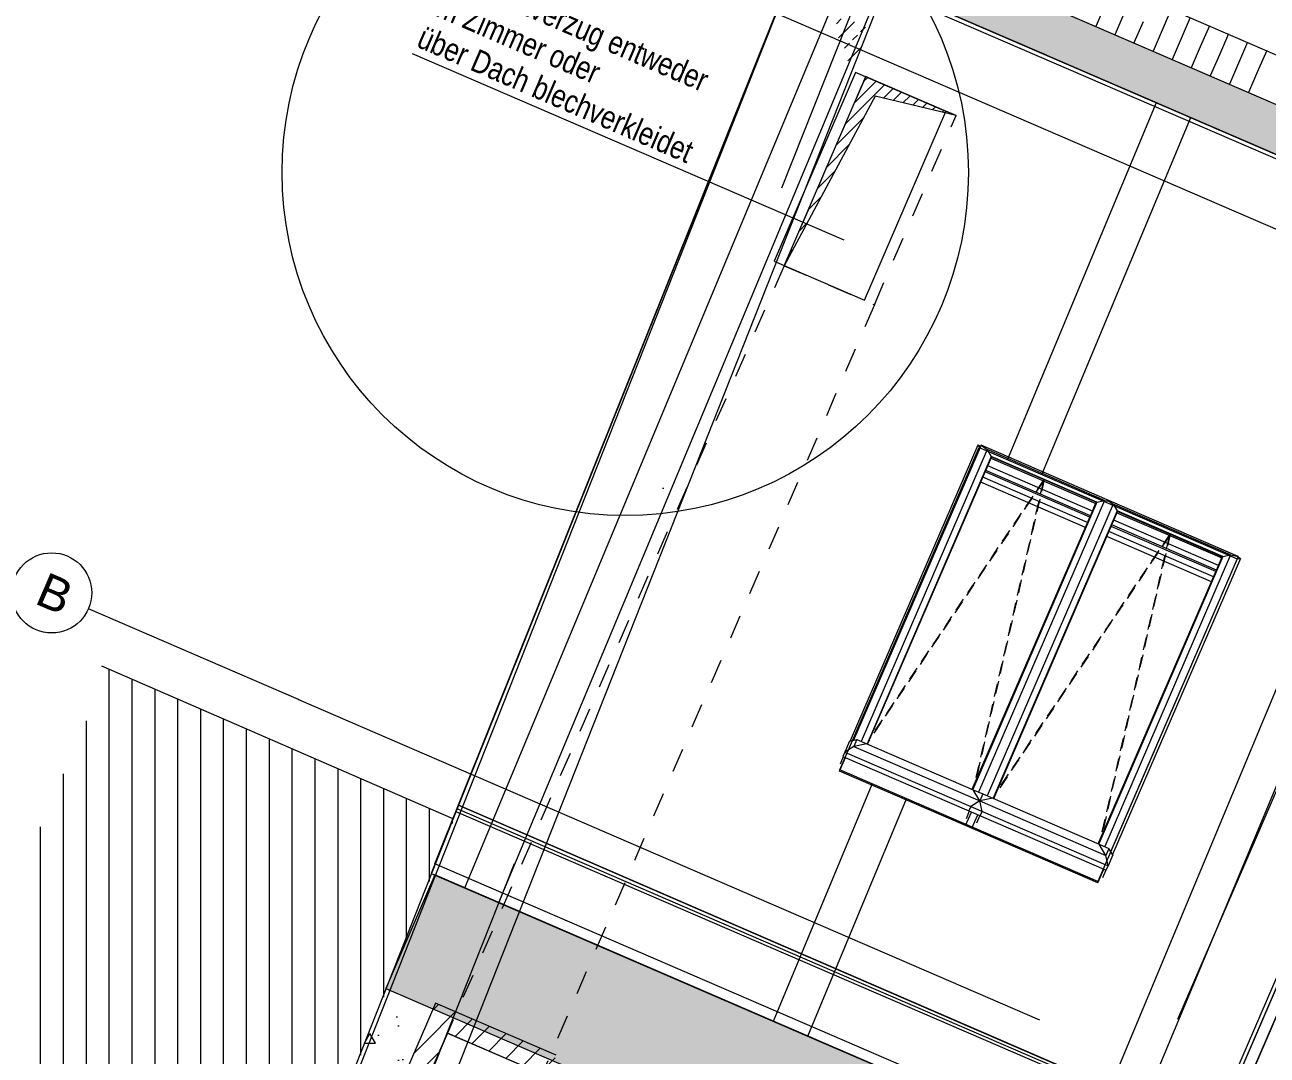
# Model space of a CAD drawing. Header units: millimetres. Extents: x 12535370 to 12566104, y 356204400 to 356234587.
# Drawn here: x 12541231 to 12546661, y 356223107 to 356227609 of the extents above; entities that cross this region are included whole.
import ezdxf
from ezdxf.enums import TextEntityAlignment as Align

# ---------------------------------------------------------------- set-up
doc = ezdxf.new("R2010")
doc.units = ezdxf.units.MM
doc.header["$MEASUREMENT"] = 0
for name, pattern in [('Dashed', [211.666667, 105.833333, -105.833333]), ('Dashed Long', [529.166651, 317.499995, -211.666656]), ('Dot & Dashed', [6702.78, 3527.78, -1763.89, 0, -1411.11])]:
    doc.linetypes.add(name, pattern=pattern)
for name, color, linetype in [('New_015 Innenwände', 7, 'Continuous'), ('New_035 Decken', 7, 'Continuous'), ('New_045 Dachkonstruktionen', 7, 'Continuous'), ('New_255 Plangrafiken', 7, 'Continuous'), ('New_290 Raster _ Achsen', 7, 'Continuous'), ('New_GRUNDSTÜCKSGRENZE', 7, 'Continuous')]:
    doc.layers.add(name, color=color, linetype=linetype)
for name, color, linetype, lineweight in [('New_015 Innenwände_Pen_No__1', 7, 'Continuous', 13), ('New_035 Decken_Pen_No__1', 7, 'Continuous', 13), ('New_045 Dachkonstruktionen_Pen_No__1', 7, 'Continuous', 13), ('New_160 Beschriftungen Ausführung_Pen_No__1', 7, 'Continuous', 13), ('New_255 Plangrafiken_Pen_No__1', 7, 'Continuous', 13), ('New_255 Plangrafiken_Pen_No__21', 1, 'Continuous', 13), ('New_255 Plangrafiken_Pen_No__39', 8, 'Continuous', 13), ('New_290 Raster _ Achsen_Pen_No__1', 7, 'Continuous', 13), ('New_290 Raster _ Achsen_Pen_No__108', 7, 'Continuous', 13), ('New_Baulinie_Pen_No__21', 1, 'Continuous', 13), ('New_GRUNDSTÜCKSGRENZE_Pen_No__1', 7, 'Continuous', 13), ('New_HKLS1_Pen_No__1', 7, 'Continuous', 13), ('New_HKLS1_Pen_No__21', 1, 'Continuous', 13), ('New_HKLS1_Pen_No__39', 8, 'Continuous', 13), ('New_HKLS1_Pen_No__83', 30, 'Continuous', 13)]:
    doc.layers.add(name, color=color, linetype=linetype, lineweight=lineweight)
doc.layers.add('New_255 Plangrafiken_Pen_No__38', color=253, linetype='Continuous', lineweight=13, true_color=0xa2a2a2)
doc.styles.add('GENERATED_STYLE_1', font='arial.ttf')
doc.styles.add('GENERATED_STYLE_2', font='arial.ttf', dxfattribs={"width": 0.8})
doc.linetypes.add('Blase', pattern='A,0,[1,DD - Rennweg 15_1030 Wien_AusfÃ¼rung-2026-06-121.Shx,S=15.817082,R=0,X=-0.000255191,Y=0.048578],-1983.5,0', length=1983.5)
doc.dimstyles.new('GENERATED_STYLE__1', dxfattribs={"dimtxt": 125, "dimasz": 47.5, "dimexe": 0.18, "dimexo": 2, "dimgap": 0, "dimtad": 1, "dimlfac": 0.001, "dimzin": 0, "dimdsep": 46, "dimtxsty": 'GENERATED_STYLE_1', "dimblk": 'ARROWHEAD_2', "dimblk1": 'ARROWHEAD_2', "dimblk2": 'ARROWHEAD_2', "dimcen": 0.09, "dimclrd": 7, "dimclre": 7, "dimclrt": 7, "dimadec": 0, "dimazin": 0, "dimtfac": 1, "dimtdec": 4, "dimtmove": 0, "dimatfit": 3, "dimfxl": 1, "dimtolj": 1, "dimtzin": 0, "dimarcsym": 0})
pattern_1 = [(45, (12240439.16, 356160438.356), (-53.033009, 53.033009), [])]

# ---------------------------------------------------------------- blocks, each defined once
blk = doc.blocks.new('Slab_1', base_point=(12543125.7, 356224199.6))
at = {"layer": 'New_035 Decken_Pen_No__1', "color": 7, "linetype": 'Continuous', "lineweight": 13, "flags": 128}
blk.add_lwpolyline([(12543125.7, 356224199.6), (12540594.4, 356217796.1), (12557109.9, 356210638.6), (12555849.5, 356218685.3), (12550386.1, 356221050.3), (12550289.5, 356221565.4), (12549847.3, 356224376.9), (12547550.8, 356225368.9), (12546427.5, 356222768.6)], close=True, dxfattribs=at)
blk = doc.blocks.new('Wall_1', base_point=(12539105, 356213987.7))
at = {"layer": 'New_015 Innenwände', "linetype": 'Continuous', "lineweight": 0, "true_color": 0x000000}
h = blk.add_hatch(dxfattribs=at)
h.set_pattern_fill('BETON_BEWEHRT_SN46', color=18, style=0, pattern_type=2)
h.set_pattern_definition([(45, (12240439.16, 356160438.36), (-70.710678, 70.710678), [30, -20]), (45, (12240403.8, 356160473.71), (-70.710678, 70.710678), [100, 0])])
h.paths.add_polyline_path([(12544919.7, 356227594.8), (12544736, 356227674.2), (12544846.1, 356227408.8)])
at = {"layer": 'New_015 Innenwände_Pen_No__1', "color": 7, "linetype": 'Continuous', "lineweight": 13, "flags": 128}
for points in [[(12544625.9, 356227939.6), (12539105, 356213987.7)], [(12539477, 356213840.5), (12544997.9, 356227792.4)]]:
    blk.add_lwpolyline(points, dxfattribs=at)
blk = doc.blocks.new('*X10', base_point=(12240439.2, 356160438.4))
at = {"layer": 'New_255 Plangrafiken_Pen_No__39', "color": 8, "linetype": 'Continuous', "lineweight": 13}
for p, q in [((12545951.4, 356227693.8), (12545911.7, 356227602)), ((12545951.4, 356227693.8), (12545911.7, 356227602)), ((12546034.8, 356227657.8), (12545995.2, 356227566)), ((12546034.8, 356227657.8), (12545995.2, 356227566)), ((12546241.4, 356227677.5), (12546201.8, 356227585.7)), ((12546241.4, 356227677.5), (12546201.8, 356227585.7)), ((12546118.3, 356227621.7), (12546078.6, 356227529.9)), ((12546118.3, 356227621.7), (12546078.6, 356227529.9)), ((12546324.9, 356227641.4), (12546285.2, 356227549.6)), ((12546324.9, 356227641.4), (12546285.2, 356227549.6)), ((12546408.4, 356227605.3), (12546368.7, 356227513.5)), ((12546408.4, 356227605.3), (12546368.7, 356227513.5)), ((12546201.8, 356227585.7), (12546162.1, 356227493.9)), ((12546201.8, 356227585.7), (12546162.1, 356227493.9)), ((12546285.2, 356227549.6), (12546245.6, 356227457.8)), ((12546285.2, 356227549.6), (12546245.6, 356227457.8)), ((12546491.8, 356227569.3), (12546452.2, 356227477.5)), ((12546491.8, 356227569.3), (12546452.2, 356227477.5)), ((12546368.7, 356227513.5), (12546329, 356227421.7)), ((12546368.7, 356227513.5), (12546329, 356227421.7)), ((12546575.3, 356227533.2), (12546535.6, 356227441.4)), ((12546575.3, 356227533.2), (12546535.6, 356227441.4)), ((12546658.8, 356227497.2), (12546619.1, 356227405.4)), ((12546658.8, 356227497.2), (12546619.1, 356227405.4)), ((12546452.2, 356227477.5), (12546412.5, 356227385.7)), ((12546452.2, 356227477.5), (12546412.5, 356227385.7)), ((12546535.6, 356227441.4), (12546496, 356227349.6)), ((12546535.6, 356227441.4), (12546496, 356227349.6)), ((12546619.1, 356227405.4), (12546579.4, 356227313.6)), ((12546619.1, 356227405.4), (12546579.4, 356227313.6))]:
    blk.add_line(p, q, dxfattribs=at)
blk = doc.blocks.new('Fill_2', base_point=(12240439.2, 356160438.4))
at = {"layer": 'New_255 Plangrafiken_Pen_No__39', "color": 8, "linetype": 'Continuous', "lineweight": 13, "flags": 128}
blk.add_lwpolyline([(12554964.2, 356223691.5), (12544705.2, 356228123.2), (12544784.6, 356228306.8), (12555043.5, 356223875.1)], close=True, dxfattribs=at)
at = {"layer": 'New_255 Plangrafiken_Pen_No__39', "color": 8, "linetype": 'Continuous', "lineweight": 13}
blk.add_blockref('*X10', (12240439.2, 356160438.4), dxfattribs=at)
blk = doc.blocks.new('*X16', base_point=(12240439.2, 356160438.4))
at = {"layer": 'New_255 Plangrafiken_Pen_No__39', "color": 8, "linetype": 'Continuous', "lineweight": 13}
for p, q in [((12541598.2, 356224793.2), (12541598.2, 356224683.6)), ((12541598.2, 356224793.2), (12541598.2, 356224683.6)), ((12541698.2, 356224749.8), (12541698.2, 356224683.6)), ((12541698.2, 356224749.8), (12541698.2, 356224683.6)), ((12541598.2, 356224683.6), (12541598.2, 356224433.6)), ((12541598.2, 356224683.6), (12541598.2, 356224433.6)), ((12541698.2, 356224683.6), (12541698.2, 356224433.6)), ((12541698.2, 356224683.6), (12541698.2, 356224433.6)), ((12541798.2, 356224706.4), (12541798.2, 356224683.6)), ((12541798.2, 356224706.4), (12541798.2, 356224683.6)), ((12541798.2, 356224683.6), (12541798.2, 356224433.6)), ((12541798.2, 356224683.6), (12541798.2, 356224433.6)), ((12541898.2, 356224662.9), (12541898.2, 356224433.6)), ((12541898.2, 356224662.9), (12541898.2, 356224433.6)), ((12541998.2, 356224619.5), (12541998.2, 356224433.6)), ((12541998.2, 356224619.5), (12541998.2, 356224433.6)), ((12541498.2, 356224567.5), (12541498.2, 356224433.6)), ((12541498.2, 356224567.5), (12541498.2, 356224433.6)), ((12542098.2, 356224576.1), (12542098.2, 356224433.6)), ((12542098.2, 356224576.1), (12542098.2, 356224433.6)), ((12542198.2, 356224532.7), (12542198.2, 356224433.6)), ((12542198.2, 356224532.7), (12542198.2, 356224433.6)), ((12542298.2, 356224489.3), (12542298.2, 356224433.6)), ((12542298.2, 356224489.3), (12542298.2, 356224433.6)), ((12542398.2, 356224445.8), (12542398.2, 356224433.6)), ((12542398.2, 356224445.8), (12542398.2, 356224433.6)), ((12541498.2, 356224433.6), (12541498.2, 356224183.6)), ((12541498.2, 356224433.6), (12541498.2, 356224183.6)), ((12541598.2, 356224433.6), (12541598.2, 356224183.6)), ((12541598.2, 356224433.6), (12541598.2, 356224183.6)), ((12541698.2, 356224433.6), (12541698.2, 356224183.6)), ((12541698.2, 356224433.6), (12541698.2, 356224183.6)), ((12541798.2, 356224433.6), (12541798.2, 356224183.6)), ((12541798.2, 356224433.6), (12541798.2, 356224183.6)), ((12541898.2, 356224433.6), (12541898.2, 356224183.6)), ((12541898.2, 356224433.6), (12541898.2, 356224183.6)), ((12541998.2, 356224433.6), (12541998.2, 356224183.6)), ((12541998.2, 356224433.6), (12541998.2, 356224183.6)), ((12542098.2, 356224433.6), (12542098.2, 356224183.6)), ((12542098.2, 356224433.6), (12542098.2, 356224183.6)), ((12542198.2, 356224433.6), (12542198.2, 356224183.6)), ((12542198.2, 356224433.6), (12542198.2, 356224183.6)), ((12542298.2, 356224433.6), (12542298.2, 356224183.6)), ((12542298.2, 356224433.6), (12542298.2, 356224183.6)), ((12542398.2, 356224433.6), (12542398.2, 356224183.6)), ((12542398.2, 356224433.6), (12542398.2, 356224183.6)), ((12542498.2, 356224402.4), (12542498.2, 356224183.6)), ((12542498.2, 356224402.4), (12542498.2, 356224183.6)), ((12541398.2, 356224336), (12541398.2, 356224183.6)), ((12541398.2, 356224336), (12541398.2, 356224183.6)), ((12542598.2, 356224359), (12542598.2, 356224183.6)), ((12542598.2, 356224359), (12542598.2, 356224183.6)), ((12542698.2, 356224315.6), (12542698.2, 356224183.6)), ((12542698.2, 356224315.6), (12542698.2, 356224183.6)), ((12542798.2, 356224272.2), (12542798.2, 356224183.6)), ((12542798.2, 356224272.2), (12542798.2, 356224183.6)), ((12542898.2, 356224228.7), (12542898.2, 356224183.6)), ((12542898.2, 356224228.7), (12542898.2, 356224183.6)), ((12541398.2, 356224183.6), (12541398.2, 356223933.6)), ((12541398.2, 356224183.6), (12541398.2, 356223933.6)), ((12541498.2, 356224183.6), (12541498.2, 356223933.6)), ((12541498.2, 356224183.6), (12541498.2, 356223933.6)), ((12541598.2, 356224183.6), (12541598.2, 356223933.6)), ((12541598.2, 356224183.6), (12541598.2, 356223933.6)), ((12541698.2, 356224183.6), (12541698.2, 356223933.6)), ((12541698.2, 356224183.6), (12541698.2, 356223933.6)), ((12541798.2, 356224183.6), (12541798.2, 356223933.6)), ((12541798.2, 356224183.6), (12541798.2, 356223933.6)), ((12541898.2, 356224183.6), (12541898.2, 356223933.6)), ((12541898.2, 356224183.6), (12541898.2, 356223933.6)), ((12541998.2, 356224183.6), (12541998.2, 356223933.6)), ((12541998.2, 356224183.6), (12541998.2, 356223933.6)), ((12542098.2, 356224183.6), (12542098.2, 356223933.6)), ((12542098.2, 356224183.6), (12542098.2, 356223933.6)), ((12542198.2, 356224183.6), (12542198.2, 356223933.6)), ((12542198.2, 356224183.6), (12542198.2, 356223933.6)), ((12542298.2, 356224183.6), (12542298.2, 356223933.6)), ((12542298.2, 356224183.6), (12542298.2, 356223933.6)), ((12542398.2, 356224183.6), (12542398.2, 356223933.6)), ((12542398.2, 356224183.6), (12542398.2, 356223933.6)), ((12542498.2, 356224183.6), (12542498.2, 356223933.6)), ((12542498.2, 356224183.6), (12542498.2, 356223933.6)), ((12542598.2, 356224183.6), (12542598.2, 356223933.6)), ((12542598.2, 356224183.6), (12542598.2, 356223933.6)), ((12542698.2, 356224183.6), (12542698.2, 356223933.6)), ((12542698.2, 356224183.6), (12542698.2, 356223933.6)), ((12542798.2, 356224183.6), (12542798.2, 356223933.6)), ((12542798.2, 356224183.6), (12542798.2, 356223933.6)), ((12542898.2, 356224183.6), (12542898.2, 356223933.6)), ((12542898.2, 356224183.6), (12542898.2, 356223933.6)), ((12542998.2, 356224185.3), (12542998.2, 356224183.6)), ((12542998.2, 356224185.3), (12542998.2, 356224183.6)), ((12542998.2, 356224183.6), (12542998.2, 356223933.6)), ((12542998.2, 356224183.6), (12542998.2, 356223933.6)), ((12543098.2, 356224141.9), (12543098.2, 356224119.2)), ((12543098.2, 356224141.9), (12543098.2, 356224119.2)), ((12541298.2, 356224104.5), (12541298.2, 356223933.6)), ((12541298.2, 356224104.5), (12541298.2, 356223933.6)), ((12541298.2, 356223933.6), (12541298.2, 356223683.6)), ((12541298.2, 356223933.6), (12541298.2, 356223683.6)), ((12541398.2, 356223933.6), (12541398.2, 356223683.6)), ((12541398.2, 356223933.6), (12541398.2, 356223683.6)), ((12541498.2, 356223933.6), (12541498.2, 356223683.6)), ((12541498.2, 356223933.6), (12541498.2, 356223683.6)), ((12541598.2, 356223933.6), (12541598.2, 356223683.6)), ((12541598.2, 356223933.6), (12541598.2, 356223683.6)), ((12541698.2, 356223933.6), (12541698.2, 356223683.6)), ((12541698.2, 356223933.6), (12541698.2, 356223683.6)), ((12541798.2, 356223933.6), (12541798.2, 356223683.6)), ((12541798.2, 356223933.6), (12541798.2, 356223683.6)), ((12541898.2, 356223933.6), (12541898.2, 356223683.6)), ((12541898.2, 356223933.6), (12541898.2, 356223683.6)), ((12541998.2, 356223933.6), (12541998.2, 356223683.6)), ((12541998.2, 356223933.6), (12541998.2, 356223683.6)), ((12542098.2, 356223933.6), (12542098.2, 356223683.6)), ((12542098.2, 356223933.6), (12542098.2, 356223683.6)), ((12542198.2, 356223933.6), (12542198.2, 356223683.6)), ((12542198.2, 356223933.6), (12542198.2, 356223683.6)), ((12542298.2, 356223933.6), (12542298.2, 356223683.6)), ((12542298.2, 356223933.6), (12542298.2, 356223683.6)), ((12542398.2, 356223933.6), (12542398.2, 356223683.6)), ((12542398.2, 356223933.6), (12542398.2, 356223683.6)), ((12542498.2, 356223933.6), (12542498.2, 356223683.6)), ((12542498.2, 356223933.6), (12542498.2, 356223683.6)), ((12542598.2, 356223933.6), (12542598.2, 356223683.6)), ((12542598.2, 356223933.6), (12542598.2, 356223683.6)), ((12542698.2, 356223933.6), (12542698.2, 356223683.6)), ((12542698.2, 356223933.6), (12542698.2, 356223683.6)), ((12542798.2, 356223933.6), (12542798.2, 356223683.6)), ((12542798.2, 356223933.6), (12542798.2, 356223683.6)), ((12542898.2, 356223933.6), (12542898.2, 356223683.6)), ((12542898.2, 356223933.6), (12542898.2, 356223683.6)), ((12542998.2, 356223933.6), (12542998.2, 356223866.2)), ((12542998.2, 356223933.6), (12542998.2, 356223866.2)), ((12541298.2, 356223683.6), (12541298.2, 356223433.6)), ((12541298.2, 356223683.6), (12541298.2, 356223433.6)), ((12541398.2, 356223683.6), (12541398.2, 356223433.6)), ((12541398.2, 356223683.6), (12541398.2, 356223433.6)), ((12541498.2, 356223683.6), (12541498.2, 356223433.6)), ((12541498.2, 356223683.6), (12541498.2, 356223433.6)), ((12541598.2, 356223683.6), (12541598.2, 356223433.6)), ((12541598.2, 356223683.6), (12541598.2, 356223433.6)), ((12541698.2, 356223683.6), (12541698.2, 356223433.6)), ((12541698.2, 356223683.6), (12541698.2, 356223433.6)), ((12541798.2, 356223683.6), (12541798.2, 356223433.6)), ((12541798.2, 356223683.6), (12541798.2, 356223433.6)), ((12541898.2, 356223683.6), (12541898.2, 356223433.6)), ((12541898.2, 356223683.6), (12541898.2, 356223433.6)), ((12541998.2, 356223683.6), (12541998.2, 356223433.6)), ((12541998.2, 356223683.6), (12541998.2, 356223433.6)), ((12542098.2, 356223683.6), (12542098.2, 356223433.6)), ((12542098.2, 356223683.6), (12542098.2, 356223433.6)), ((12542198.2, 356223683.6), (12542198.2, 356223433.6)), ((12542198.2, 356223683.6), (12542198.2, 356223433.6)), ((12542298.2, 356223683.6), (12542298.2, 356223433.6)), ((12542298.2, 356223683.6), (12542298.2, 356223433.6)), ((12542398.2, 356223683.6), (12542398.2, 356223433.6)), ((12542398.2, 356223683.6), (12542398.2, 356223433.6)), ((12542498.2, 356223683.6), (12542498.2, 356223433.6)), ((12542498.2, 356223683.6), (12542498.2, 356223433.6)), ((12542598.2, 356223683.6), (12542598.2, 356223433.6)), ((12542598.2, 356223683.6), (12542598.2, 356223433.6)), ((12542698.2, 356223683.6), (12542698.2, 356223433.6)), ((12542698.2, 356223683.6), (12542698.2, 356223433.6)), ((12542798.2, 356223683.6), (12542798.2, 356223433.6)), ((12542798.2, 356223683.6), (12542798.2, 356223433.6)), ((12542898.2, 356223683.6), (12542898.2, 356223613.1)), ((12542898.2, 356223683.6), (12542898.2, 356223613.1)), ((12541298.2, 356223433.6), (12541298.2, 356223183.6)), ((12541298.2, 356223433.6), (12541298.2, 356223183.6)), ((12541398.2, 356223433.6), (12541398.2, 356223183.6)), ((12541398.2, 356223433.6), (12541398.2, 356223183.6)), ((12541498.2, 356223433.6), (12541498.2, 356223183.6)), ((12541498.2, 356223433.6), (12541498.2, 356223183.6)), ((12541598.2, 356223433.6), (12541598.2, 356223183.6)), ((12541598.2, 356223433.6), (12541598.2, 356223183.6)), ((12541698.2, 356223433.6), (12541698.2, 356223183.6)), ((12541698.2, 356223433.6), (12541698.2, 356223183.6)), ((12541798.2, 356223433.6), (12541798.2, 356223183.6)), ((12541798.2, 356223433.6), (12541798.2, 356223183.6)), ((12541898.2, 356223433.6), (12541898.2, 356223183.6)), ((12541898.2, 356223433.6), (12541898.2, 356223183.6)), ((12541998.2, 356223433.6), (12541998.2, 356223183.6)), ((12541998.2, 356223433.6), (12541998.2, 356223183.6)), ((12542098.2, 356223433.6), (12542098.2, 356223183.6)), ((12542098.2, 356223433.6), (12542098.2, 356223183.6)), ((12542198.2, 356223433.6), (12542198.2, 356223183.6)), ((12542198.2, 356223433.6), (12542198.2, 356223183.6)), ((12542298.2, 356223433.6), (12542298.2, 356223183.6)), ((12542298.2, 356223433.6), (12542298.2, 356223183.6)), ((12542398.2, 356223433.6), (12542398.2, 356223183.6)), ((12542398.2, 356223433.6), (12542398.2, 356223183.6)), ((12542498.2, 356223433.6), (12542498.2, 356223183.6)), ((12542498.2, 356223433.6), (12542498.2, 356223183.6)), ((12542598.2, 356223433.6), (12542598.2, 356223183.6)), ((12542598.2, 356223433.6), (12542598.2, 356223183.6)), ((12542698.2, 356223433.6), (12542698.2, 356223183.6)), ((12542698.2, 356223433.6), (12542698.2, 356223183.6)), ((12542798.2, 356223433.6), (12542798.2, 356223360.1)), ((12542798.2, 356223433.6), (12542798.2, 356223360.1)), ((12541298.2, 356223183.6), (12541298.2, 356222933.6)), ((12541298.2, 356223183.6), (12541298.2, 356222933.6)), ((12541398.2, 356223183.6), (12541398.2, 356222933.6)), ((12541398.2, 356223183.6), (12541398.2, 356222933.6)), ((12541498.2, 356223183.6), (12541498.2, 356222933.6)), ((12541498.2, 356223183.6), (12541498.2, 356222933.6)), ((12541598.2, 356223183.6), (12541598.2, 356222933.6)), ((12541598.2, 356223183.6), (12541598.2, 356222933.6)), ((12541698.2, 356223183.6), (12541698.2, 356222933.6)), ((12541698.2, 356223183.6), (12541698.2, 356222933.6)), ((12541798.2, 356223183.6), (12541798.2, 356222933.6)), ((12541798.2, 356223183.6), (12541798.2, 356222933.6)), ((12541898.2, 356223183.6), (12541898.2, 356222933.6)), ((12541898.2, 356223183.6), (12541898.2, 356222933.6)), ((12541998.2, 356223183.6), (12541998.2, 356222933.6)), ((12541998.2, 356223183.6), (12541998.2, 356222933.6)), ((12542098.2, 356223183.6), (12542098.2, 356222933.6)), ((12542098.2, 356223183.6), (12542098.2, 356222933.6)), ((12542198.2, 356223183.6), (12542198.2, 356222933.6)), ((12542198.2, 356223183.6), (12542198.2, 356222933.6)), ((12542298.2, 356223183.6), (12542298.2, 356222933.6)), ((12542298.2, 356223183.6), (12542298.2, 356222933.6)), ((12542398.2, 356223183.6), (12542398.2, 356222933.6)), ((12542398.2, 356223183.6), (12542398.2, 356222933.6)), ((12542498.2, 356223183.6), (12542498.2, 356222933.6)), ((12542498.2, 356223183.6), (12542498.2, 356222933.6)), ((12542598.2, 356223183.6), (12542598.2, 356222933.6)), ((12542598.2, 356223183.6), (12542598.2, 356222933.6)), ((12542698.2, 356223183.6), (12542698.2, 356223107)), ((12542698.2, 356223183.6), (12542698.2, 356223107))]:
    blk.add_line(p, q, dxfattribs=at)
blk = doc.blocks.new('Fill_5', base_point=(12240439.2, 356160438.4))
at = {"layer": 'New_255 Plangrafiken_Pen_No__39', "color": 8, "linetype": 'Continuous', "lineweight": 13}
blk.add_blockref('*X16', (12240439.2, 356160438.4), dxfattribs=at)
blk = doc.blocks.new('Wall_15', base_point=(12543513.5, 356223015.1))
at = {"layer": 'New_015 Innenwände', "linetype": 'Continuous', "lineweight": 0, "true_color": 0x000000}
h = blk.add_hatch(dxfattribs=at)
h.set_pattern_fill('BACKSTEIN', color=18, style=0, pattern_type=2)
h.set_pattern_definition(pattern_1)
h.paths.add_polyline_path([(12542985.9, 356223243), (12543077.7, 356223203.3), (12543025.6, 356223334.8)])
h = blk.add_hatch(dxfattribs=at)
h.set_pattern_fill('BACKSTEIN', color=18, style=0, pattern_type=2)
h.set_pattern_definition(pattern_1)
h.paths.add_polyline_path([(12543025.6, 356223334.8), (12543077.7, 356223203.3), (12543117.4, 356223295.1)])
h = blk.add_hatch(dxfattribs=at)
h.set_pattern_fill('BACKSTEIN', color=18, style=0, pattern_type=2)
h.set_pattern_definition(pattern_1)
h.paths.add_polyline_path([(12543553.1, 356223106.9), (12543117.4, 356223295.1), (12543077.7, 356223203.3), (12543513.5, 356223015.1)])
at = {"layer": 'New_015 Innenwände_Pen_No__1', "color": 7, "linetype": 'Continuous', "lineweight": 13, "flags": 128}
for points in [[(12543025.6, 356223334.8), (12542985.9, 356223243)], [(12543553.1, 356223106.9), (12543025.6, 356223334.8)], [(12543077.7, 356223203.3), (12543513.5, 356223015.1)]]:
    blk.add_lwpolyline(points, dxfattribs=at)
blk = doc.blocks.new('Wall_16', base_point=(12543077.7, 356223203.3))
at = {"layer": 'New_015 Innenwände', "linetype": 'Continuous', "lineweight": 0, "true_color": 0x000000}
h = blk.add_hatch(dxfattribs=at)
h.set_pattern_fill('BACKSTEIN', color=18, style=0, pattern_type=2)
h.set_pattern_definition(pattern_1)
h.paths.add_polyline_path([(12542985.9, 356223243), (12542297.6, 356221649.7), (12542389.4, 356221610), (12543077.7, 356223203.3)])
at = {"layer": 'New_015 Innenwände_Pen_No__1', "color": 7, "linetype": 'Continuous', "lineweight": 13, "flags": 128}
for points in [[(12542985.9, 356223243), (12542297.6, 356221649.7)], [(12542746.4, 356222436.2), (12543077.7, 356223203.3)], [(12542389.4, 356221610), (12542706.7, 356222344.4)]]:
    blk.add_lwpolyline(points, dxfattribs=at)
blk = doc.blocks.new('Dachfenster_Kippflügel 10[15]', base_point=(12240439.2, 356160438.4))
at = {"layer": 'New_045 Dachkonstruktionen', "linetype": 'Continuous', "lineweight": 0, "flags": 128}
for points in [[(12545396.4, 356225773.1), (12544837.8, 356224480)], [(12545410.1, 356225772), (12544853.4, 356224483.3)], [(12545437.1, 356225752.9), (12544886.5, 356224478.2)], [(12545396.4, 356225773.1), (12545405.1, 356225760.6)], [(12545408.3, 356225767.9), (12545396.4, 356225773.1)], [(12545410.1, 356225772), (12545437.1, 356225752.9)], [(12545960.9, 356225534.1), (12545410.1, 356225772)], [(12545437.1, 356225752.9), (12545455.1, 356225723.4)], [(12545950.4, 356225531.1), (12545437.1, 356225752.9)], [(12545455.1, 356225723.4), (12544912.3, 356224467.1)], [(12544914.6, 356224466.1), (12545439.8, 356225681.9), (12545456.3, 356225720.1)], [(12545913.2, 356225515.9), (12545451.6, 356225715.4)], [(12545915.7, 356225521.6), (12545454, 356225721)], [(12545916.7, 356225524), (12545455.1, 356225723.4)], [(12545885.5, 356225457.8), (12545428.3, 356225655.3)], [(12545888.3, 356225464.3), (12545431.1, 356225661.8)], [(12545897, 356225484.5), (12545439.8, 356225681.9)], [(12545866.1, 356225413), (12545408.9, 356225610.5)], [(12545875.6, 356225435.1), (12545418.5, 356225632.6)], [(12545681.6, 356225613.7), (12545662.7, 356225585.7), (12545649.7, 356225566.4)], [(12545684.1, 356225621.7), (12545654.8, 356225578.1)], [(12545681.6, 356225613.7), (12545674.1, 356225580.7), (12545668.9, 356225558.1)], [(12545685.6, 356225621), (12545674, 356225569.8)], [(12545950.4, 356225531.1), (12545399.8, 356224256.5)], [(12545630.9, 356225538.5), (12545599.1, 356225491.2)], [(12545636, 356225550.2), (12545604.1, 356225502.8)], [(12545661.5, 356225525.3), (12545648.9, 356225469.7)], [(12545666.5, 356225537), (12545653.9, 356225481.3)], [(12545916.7, 356225524), (12545950.4, 356225531.1)], [(12545950.4, 356225531.1), (12545982.9, 356225524.5)], [(12545371.7, 356224268.6), (12545897, 356225484.5), (12545913.4, 356225522.6)], [(12545916.7, 356225524), (12545374, 356224267.7)], [(12545585.4, 356225474.9), (12545553.5, 356225427.6)], [(12545580.3, 356225463.3), (12545548.5, 356225415.9)], [(12545641.4, 356225436.9), (12545628.8, 356225381.2)], [(12545646.5, 356225448.6), (12545633.8, 356225392.9)], [(12545529.7, 356225388), (12545497.9, 356225340.7)], [(12545534.8, 356225399.7), (12545502.9, 356225352.4)], [(12545479.1, 356225312.8), (12545447.2, 356225265.5)], [(12545484.1, 356225324.5), (12545452.3, 356225277.2)], [(12545621.3, 356225348.5), (12545608.7, 356225292.8)], [(12545626.4, 356225360.1), (12545613.8, 356225304.5)], [(12545601.3, 356225260), (12545588.6, 356225204.4)], [(12545606.3, 356225271.7), (12545593.7, 356225216.1)], [(12545428.5, 356225237.6), (12545396.6, 356225190.3)], [(12545433.5, 356225249.3), (12545401.7, 356225201.9)], [(12545377.9, 356225162.4), (12545346, 356225115)], [(12545382.9, 356225174.1), (12545351.1, 356225126.7)], [(12545581.2, 356225171.6), (12545568.6, 356225116)], [(12545586.2, 356225183.3), (12545573.6, 356225127.7)], [(12545332.3, 356225098.8), (12545300.4, 356225051.5)], [(12545566.2, 356225094.9), (12545553.5, 356225039.3)], [(12545327.2, 356225087.1), (12545295.4, 356225039.8)], [(12545561.1, 356225083.2), (12545548.5, 356225027.6)], [(12545276.6, 356225011.9), (12545244.8, 356224964.6)], [(12545281.7, 356225023.6), (12545249.8, 356224976.3)], [(12545541, 356224994.8), (12545528.4, 356224939.2)], [(12545546.1, 356225006.5), (12545533.5, 356224950.8)], [(12545226, 356224936.7), (12545194.2, 356224889.4)], [(12545231.1, 356224948.4), (12545199.2, 356224901.1)], [(12545180.4, 356224873.2), (12545148.6, 356224825.8)], [(12545521, 356224906.4), (12545508.3, 356224850.7)], [(12545526, 356224918.1), (12545513.4, 356224862.4)], [(12545175.4, 356224861.5), (12545143.5, 356224814.1)], [(12545505.9, 356224829.6), (12545493.3, 356224774)], [(12545124.8, 356224786.3), (12545092.9, 356224738.9)], [(12545129.8, 356224797.9), (12545098, 356224750.6)], [(12545500.9, 356224818), (12545488.3, 356224762.3)], [(12545074.2, 356224711), (12545042.3, 356224663.7)], [(12545079.2, 356224722.7), (12545047.4, 356224675.4)], [(12545480.8, 356224729.5), (12545468.2, 356224673.9)], [(12545485.9, 356224741.2), (12545473.2, 356224685.6)], [(12545023.5, 356224635.8), (12544991.7, 356224588.5)], [(12545028.6, 356224647.5), (12544996.7, 356224600.2)], [(12545460.7, 356224641.1), (12545448.1, 356224585.5)], [(12545465.8, 356224652.8), (12545453.2, 356224597.2)], [(12544972.9, 356224560.6), (12544941.1, 356224513.3)], [(12544978, 356224572.3), (12544946.1, 356224524.9)], [(12545440.7, 356224552.7), (12545428, 356224497.1)], [(12545445.7, 356224564.4), (12545433.1, 356224508.8)], [(12544927.4, 356224497), (12544921.5, 356224488.4)], [(12544835.4, 356224479.5), (12544814.7, 356224431.5)], [(12544854.6, 356224455.8), (12544814.7, 356224431.5)], [(12544835.4, 356224479.5), (12544867.8, 356224486.3)], [(12544867.8, 356224486.3), (12544854.6, 356224455.8)], [(12544910.9, 356224467.7), (12544854.6, 356224455.8)], [(12544854.6, 356224455.8), (12545405.4, 356224217.9)], [(12544867.8, 356224486.3), (12544910.9, 356224467.7), (12545375.4, 356224267), (12545418.6, 356224248.4)], [(12544922.3, 356224485.4), (12544916.5, 356224476.7)], [(12545420.6, 356224464.3), (12545408, 356224408.6)], [(12545425.7, 356224476), (12545413, 356224420.3)], [(12544791.7, 356224348.2), (12544817.3, 356224407.3)], [(12544808.1, 356224411.2), (12544793.8, 356224378.1)], [(12544814.7, 356224431.5), (12544806.2, 356224412)], [(12544806.2, 356224412), (12545357, 356224174.1)], [(12544814.7, 356224431.5), (12545365.5, 356224193.6)], [(12545405.6, 356224387.6), (12545392.9, 356224331.9)], [(12545342.5, 356224110.3), (12544791.7, 356224348.2)], [(12545400.5, 356224375.9), (12545387.9, 356224320.2)], [(12545380.5, 356224287.5), (12545378.1, 356224277.3)], [(12545385.5, 356224299.1), (12545383.2, 356224289)], [(12545405.4, 356224217.9), (12545375.4, 356224267)], [(12545415, 356224172.1), (12545405.4, 356224217.9)], [(12545406.6, 356224152.7), (12545415, 356224172.1)], [(12545370.1, 356224098.4), (12545395.6, 356224157.4)], [(12545404.8, 356224153.5), (12545390.5, 356224120.4)]]:
    blk.add_lwpolyline(points, dxfattribs=at)
blk = doc.blocks.new('Dachfenster_Kippflügel 10[16]', base_point=(12240439.2, 356160438.4))
at = {"layer": 'New_045 Dachkonstruktionen', "linetype": 'Continuous', "lineweight": 0, "flags": 128}
for points in [[(12545960.9, 356225534.1), (12545987.9, 356225514.9)], [(12546533.7, 356225286.6), (12545960.9, 356225534.1)], [(12545987.9, 356225514.9), (12545437.3, 356224240.3)], [(12546005.9, 356225485.5), (12545463.1, 356224229.2)], [(12545465.4, 356224228.2), (12545990.6, 356225444), (12546007.1, 356225482.1)], [(12545987.9, 356225514.9), (12546005.9, 356225485.5)], [(12546501.2, 356225293.2), (12545987.9, 356225514.9)], [(12546464, 356225278), (12546002.4, 356225477.4)], [(12546466.5, 356225283.7), (12546004.8, 356225483.1)], [(12546467.5, 356225286.1), (12546005.9, 356225485.5)], [(12546436.3, 356225219.9), (12545979.1, 356225417.4)], [(12546439.1, 356225226.4), (12545981.9, 356225423.9)], [(12546447.8, 356225246.5), (12545990.6, 356225444)], [(12546416.9, 356225175.1), (12545959.8, 356225372.6)], [(12546426.5, 356225197.2), (12545969.3, 356225394.7)], [(12546232.4, 356225375.8), (12546213.5, 356225347.7), (12546200.5, 356225328.4)], [(12546234.9, 356225383.7), (12546205.6, 356225340.1)], [(12546232.4, 356225375.8), (12546224.9, 356225342.8), (12546219.7, 356225320.1)], [(12546236.4, 356225383.1), (12546224.8, 356225331.8)], [(12546186.8, 356225312.2), (12546154.9, 356225264.9)], [(12545922.6, 356224030.7), (12546447.8, 356225246.5), (12546464.2, 356225284.6)], [(12546467.5, 356225286.1), (12545924.8, 356224029.7)], [(12546501.2, 356225293.2), (12545950.6, 356224018.6)], [(12546533.7, 356225286.6), (12545977, 356223997.9)], [(12546543.9, 356225277.4), (12545985.3, 356223984.3)], [(12546181.7, 356225300.5), (12546149.9, 356225253.2)], [(12546212.3, 356225287.4), (12546199.7, 356225231.7)], [(12546217.3, 356225299), (12546204.7, 356225243.4)], [(12546467.5, 356225286.1), (12546501.2, 356225293.2)], [(12546501.2, 356225293.2), (12546533.7, 356225286.6)], [(12546528.8, 356225275.2), (12546543.9, 356225277.4)], [(12546543.9, 356225277.4), (12546532, 356225282.5)], [(12546131.1, 356225225.3), (12546099.3, 356225178)], [(12546136.2, 356225237), (12546104.3, 356225189.7)], [(12546192.2, 356225198.9), (12546179.6, 356225143.3)], [(12546197.3, 356225210.6), (12546184.6, 356225155)], [(12546080.5, 356225150.1), (12546048.7, 356225102.8)], [(12546085.6, 356225161.8), (12546053.7, 356225114.5)], [(12546172.1, 356225110.5), (12546159.5, 356225054.9)], [(12546177.2, 356225122.2), (12546164.6, 356225066.6)], [(12546029.9, 356225074.9), (12545998, 356225027.5)], [(12546034.9, 356225086.6), (12546003.1, 356225039.2)], [(12545979.3, 356224999.7), (12545947.4, 356224952.3)], [(12545984.3, 356225011.3), (12545952.5, 356224964)], [(12546152.1, 356225022.1), (12546139.4, 356224966.5)], [(12546157.1, 356225033.8), (12546144.5, 356224978.1)], [(12545933.7, 356224936.1), (12545901.9, 356224888.8)], [(12546132, 356224933.7), (12546119.4, 356224878)], [(12546137, 356224945.4), (12546124.4, 356224889.7)], [(12545928.7, 356224924.4), (12545896.8, 356224877.1)], [(12545878, 356224849.2), (12545846.2, 356224801.9)], [(12545883.1, 356224860.9), (12545851.2, 356224813.6)], [(12546111.9, 356224845.3), (12546099.3, 356224789.6)], [(12546117, 356224856.9), (12546104.3, 356224801.3)], [(12545827.4, 356224774), (12545795.6, 356224726.7)], [(12545832.5, 356224785.7), (12545800.6, 356224738.3)], [(12546096.9, 356224768.5), (12546084.3, 356224712.9)], [(12545781.9, 356224710.4), (12545750, 356224663.1)], [(12546091.8, 356224756.8), (12546079.2, 356224701.2)], [(12545776.8, 356224698.8), (12545745, 356224651.4)], [(12546071.8, 356224668.4), (12546059.1, 356224612.8)], [(12546076.8, 356224680.1), (12546064.2, 356224624.5)], [(12545726.2, 356224623.5), (12545694.3, 356224576.2)], [(12545731.2, 356224635.2), (12545699.4, 356224587.9)], [(12545675.6, 356224548.3), (12545643.7, 356224501)], [(12545680.6, 356224560), (12545648.8, 356224512.7)], [(12546051.7, 356224580), (12546039.1, 356224524.4)], [(12546056.7, 356224591.7), (12546044.1, 356224536.1)], [(12546036.7, 356224503.3), (12546024, 356224447.6)], [(12545625, 356224473.1), (12545593.1, 356224425.8)], [(12545630, 356224484.8), (12545598.2, 356224437.4)], [(12546031.6, 356224491.6), (12546019, 356224436)], [(12545574.3, 356224397.9), (12545542.5, 356224350.5)], [(12545579.4, 356224409.6), (12545547.5, 356224362.2)], [(12546011.6, 356224403.2), (12545998.9, 356224347.5)], [(12546016.6, 356224414.9), (12546004, 356224359.2)], [(12545528.8, 356224334.3), (12545496.9, 356224287)], [(12545523.7, 356224322.6), (12545491.9, 356224275.3)], [(12545991.5, 356224314.8), (12545978.8, 356224259.1)], [(12545996.5, 356224326.4), (12545983.9, 356224270.8)], [(12545418.6, 356224248.4), (12545405.4, 356224217.9)], [(12545461.7, 356224229.8), (12545405.4, 356224217.9)], [(12545418.6, 356224248.4), (12545461.7, 356224229.8), (12545926.2, 356224029.1), (12545969.4, 356224010.5)], [(12545473.1, 356224247.4), (12545467.3, 356224238.8)], [(12545478.2, 356224259.1), (12545472.3, 356224250.5)], [(12545971.4, 356224226.3), (12545958.8, 356224170.7)], [(12545976.5, 356224238), (12545963.8, 356224182.4)], [(12545342.5, 356224110.3), (12545368.1, 356224169.3)], [(12545358.9, 356224173.3), (12545344.6, 356224140.2)], [(12545365.5, 356224193.6), (12545357, 356224174.1)], [(12545357, 356224174.1), (12545957.4, 356223914.7)], [(12545405.4, 356224217.9), (12545365.5, 356224193.6)], [(12545365.5, 356224193.6), (12545965.8, 356223934.2)], [(12545405.4, 356224217.9), (12545956.2, 356223980)], [(12545951.3, 356224137.9), (12545938.7, 356224082.3)], [(12545956.4, 356224149.6), (12545943.8, 356224094)], [(12545920.9, 356223860.4), (12545342.5, 356224110.3)], [(12545936.3, 356224061.2), (12545934, 356224051)], [(12545956.2, 356223980), (12545926.2, 356224029.1)], [(12545931.3, 356224049.5), (12545929, 356224039.4)], [(12545969.4, 356224010.5), (12545956.2, 356223980)], [(12545986.6, 356223982.2), (12545969.4, 356224010.5)], [(12545965.8, 356223934.2), (12545956.2, 356223980)], [(12545986.6, 356223982.2), (12545965.8, 356223934.2)], [(12545920.9, 356223860.4), (12545946.4, 356223919.5)], [(12545955.6, 356223915.5), (12545941.3, 356223882.4)], [(12545957.4, 356223914.7), (12545965.8, 356223934.2)]]:
    blk.add_lwpolyline(points, dxfattribs=at)
blk = doc.blocks.new('Roof_3', base_point=(12544625.9, 356227939.6))
at = {"layer": 'New_045 Dachkonstruktionen_Pen_No__1', "color": 7, "linetype": 'Continuous', "lineweight": 13, "flags": 128}
for points in [[(12543022.1, 356223943), (12544625.9, 356227939.6)], [(12548011, 356226477.3), (12544809.6, 356227860.2)], [(12544803.1, 356227843.8), (12548004, 356226461.1)], [(12548004, 356226461.1), (12546411.9, 356222775.4)], [(12543125.7, 356224199.6), (12543114.9, 356224172.3)], [(12543114.9, 356224172.3), (12546401.9, 356222752.3)], [(12543119.6, 356224184.3), (12546407.1, 356222764.2)], [(12543125.7, 356224199.6), (12546411.9, 356222775.4)], [(12546303.9, 356222525.3), (12543022.1, 356223943)]]:
    blk.add_lwpolyline(points, dxfattribs=at)
at = {"layer": 'New_045 Dachkonstruktionen', "linetype": 'Continuous', "lineweight": 0}
for name in ['Dachfenster_Kippflügel 10[15]', 'Dachfenster_Kippflügel 10[16]']:
    blk.add_blockref(name, (12240439.2, 356160438.4), dxfattribs=at)
blk = doc.blocks.new('Standard grid marker[3]', base_point=(12541508.9, 356225057.5))
at = {"layer": 'New_290 Raster _ Achsen_Pen_No__1', "color": 7, "linetype": 'Continuous', "lineweight": 13}
blk.add_circle((12541348.2, 356225126.9), 175, dxfattribs=at)
at = {"layer": 'New_290 Raster _ Achsen_Pen_No__108', "color": 7, "linetype": 'Dot & Dashed', "lineweight": 13}
for q in [(12541508.9, 356225057.5), (12563430.3, 356215587.8)]:
    blk.add_line((12542426.9, 356224660.9), q, dxfattribs=at)
blk.add_point((12542426.9, 356224660.9), dxfattribs=at)
blk.add_point((12542426.9, 356224660.9), dxfattribs=at)
at = {"layer": 'New_290 Raster _ Achsen_Pen_No__108', "color": 7, "lineweight": 13, "style": 'GENERATED_STYLE_1'}
for tag, p in [('AC_MarkerText_1_0', (12541391.5, 356225192.9)), ('AC_MarkerText_1_1', (12564552.3, 356215187.8))]:
    blk.add_attdef(tag, text='', height=150, rotation=336.6365, dxfattribs=at).set_placement(p, align=Align.TOP_CENTER)
blk = doc.blocks.new('Standard grid marker[4]', base_point=(12542916.7, 356228351.1))
at = {"layer": 'New_290 Raster _ Achsen_Pen_No__108', "color": 7, "linetype": 'Dot & Dashed', "lineweight": 13}
blk.add_line((12543834.8, 356227954.6), (12564850.8, 356218876), dxfattribs=at)
at = {"layer": 'New_290 Raster _ Achsen_Pen_No__108', "color": 7, "lineweight": 13, "style": 'GENERATED_STYLE_1'}
for tag, p in [('AC_MarkerText_1_0', (12542799.4, 356228486.6)), ('AC_MarkerText_1_1', (12565972.8, 356218476.1))]:
    blk.add_attdef(tag, text='', height=150, rotation=336.6365, dxfattribs=at).set_placement(p, align=Align.TOP_CENTER)
blk = doc.blocks.new('Standard grid marker[8]', base_point=(12539230.2, 356213489.9))
at = {"layer": 'New_290 Raster _ Achsen_Pen_No__108', "color": 7, "linetype": 'Dot & Dashed', "lineweight": 13}
blk.add_line((12539603.7, 356214432.9), (12547078.2, 356233305.9), dxfattribs=at)
at = {"layer": 'New_290 Raster _ Achsen_Pen_No__108', "color": 7, "lineweight": 13, "style": 'GENERATED_STYLE_1'}
for tag, p in [('AC_MarkerText_1_1', (12547559.5, 356234477.6)), ('AC_MarkerText_1_0', (12539209.1, 356213393.3))]:
    blk.add_attdef(tag, text='', height=150, rotation=336.6365, dxfattribs=at).set_placement(p, align=Align.TOP_CENTER)
blk = doc.blocks.new('Polyline_2', base_point=(12541250.4, 356211075.1))
at = {"layer": 'New_255 Plangrafiken_Pen_No__1', "color": 7, "linetype": 'Dot & Dashed', "lineweight": 13, "flags": 128}
blk.add_lwpolyline([(12541250.4, 356211075.1), (12541043.5, 356211164.5), (12550464.5, 356232973.1), (12550472.7, 356232969.6)], dxfattribs=at)
blk = doc.blocks.new('*D92', base_point=(12240439.2, 356160438.4))
at = {"layer": 'New_GRUNDSTÜCKSGRENZE_Pen_No__1', "color": 7, "linetype": 'Continuous', "lineweight": 13, "transparency": 16777216}
for p, q in [((12546569.8, 356221772.6), (12548037.6, 356225170.3)), ((12546612.8, 356221754), (12546526.8, 356221791.2)), ((12546548.3, 356221801.5), (12546591.4, 356221743.6)), ((12544508.7, 356217001.2), (12546569.8, 356221772.6)), ((12544551.7, 356216982.6), (12544465.6, 356217019.8)), ((12544487.1, 356217030.2), (12544530.2, 356216972.3)), ((12544496.6, 356216973.2), (12544508.7, 356217001.2))]:
    blk.add_line(p, q, dxfattribs=at)
at = {"layer": 'New_GRUNDSTÜCKSGRENZE_Pen_No__1', "color": 7, "lineweight": 13, "transparency": 16777216, "insert": (12545450.1, 356219243.7), "char_height": 125, "attachment_point": 7, "rotation": 66.6365, "style": 'GENERATED_STYLE_1'}
blk.add_mtext('\\A1;{\\pql;\\fArial|b0|i0|c0|p0;\\W1.000000;5,20}', dxfattribs=at)
blk = doc.blocks.new('ARROWHEAD_2')
at = {"color": 0, "linetype": 'Continuous', "lineweight": 0}
for p, q in [((0, 0), (-1, 0)), ((-0.38, -0.66), (0.38, 0.66))]:
    blk.add_line(p, q, dxfattribs=at)
blk = doc.blocks.new('*D93', base_point=(12240439.2, 356160438.4))
at = {"layer": 'New_GRUNDSTÜCKSGRENZE_Pen_No__1', "color": 7, "linetype": 'Continuous', "lineweight": 13, "transparency": 16777216}
for p, q in [((12548059.1, 356225141.4), (12548016.1, 356225199.3)), ((12546569.8, 356221772.6), (12548037.6, 356225170.3)), ((12548080.6, 356225151.8), (12547994.6, 356225188.9)), ((12548037.6, 356225170.3), (12548049.7, 356225198.4)), ((12546612.8, 356221754), (12546526.8, 356221791.2)), ((12546548.3, 356221801.5), (12546591.4, 356221743.6))]:
    blk.add_line(p, q, dxfattribs=at)
at = {"layer": 'New_GRUNDSTÜCKSGRENZE_Pen_No__1', "color": 7, "lineweight": 13, "transparency": 16777216, "insert": (12547214.6, 356223328.2), "char_height": 125, "attachment_point": 7, "rotation": 66.6365, "style": 'GENERATED_STYLE_1'}
blk.add_mtext('\\A1;{\\pql;\\fArial|b0|i0|c0|p0;\\W1.000000;3,70}', dxfattribs=at)

msp = doc.modelspace()

# ---------------------------------------------------------------- hatches: boundary and pattern name
at = {"layer": 'New_255 Plangrafiken_Pen_No__1', "linetype": 'Continuous', "lineweight": 13}
h = msp.add_hatch(dxfattribs=at)
h.set_pattern_fill('DOUBLE_1_8', style=0, pattern_type=2)
h.set_pattern_definition([(67.362, (12545980, 356226374.4), (-1212.73, 910.9), []), (67.362, (12545845.3, 356226475.7), (-1212.73, 910.9), [])])
h.paths.add_polyline_path([(12543006.793, 356223901.327), (12545475.444, 356222834.911), (12546301.861, 356222477.912), (12548026.618, 356226470.559), (12544625.934, 356227939.598)])
h.paths.add_polyline_path([(12544792.462, 356224353.201), (12545401.332, 356225762.677), (12546529.638, 356225275.268), (12545920.768, 356223865.792)], flags=0)
at = {"layer": 'New_255 Plangrafiken_Pen_No__38', "linetype": 'Continuous', "lineweight": 13, "true_color": 0xa2a2a2}
for points in [[(12544625.934, 356227939.598), (12555111.397, 356223410.052), (12555076.056, 356223643.182), (12544705.247, 356228123.199)], [(12542808.151, 356223397.546), (12546087.221, 356221981.042), (12546301.861, 356222477.912), (12543022.791, 356223894.416)]]:
    msp.add_hatch(color=253, dxfattribs=at).paths.add_polyline_path(points)
at = {"layer": 'New_255 Plangrafiken_Pen_No__39', "linetype": 'Continuous', "lineweight": 13}
h = msp.add_hatch(dxfattribs=at)
h.set_pattern_fill('LIGHTWEIGHT_CONCRETE', color=8, style=0, pattern_type=2)
h.set_pattern_definition([(0, (12542489, 356221209.9), (0, 779.42), [48.75, -401.25]), (0, (12542714, 356221599.65), (0, 779.42), [48.75, -401.25]), (60, (12542489, 356221209.9), (-675, 389.7), [48.75, -401.25]), (60, (12542939, 356221209.9), (-675, 389.71), [48.75, -401.25]), (120, (12542537.8, 356221209.9), (675, 389.7), [48.75, -401.25]), (120, (12542987.8, 356221209.9), (675, 389.71), [48.75, -401.25]), (0, (12542489.03, 356221284.94), (0, 150), [0, -150, 0, -225]), (45, (12542564.03, 356221284.94), (-106.066, 106.066), [0, -112.5, 0, -187.5])])
h.paths.add_polyline_path([(12542808.151, 356223397.546), (12541257.904, 356219445.547), (12541293.864, 356219400.93), (12541561.165, 356219285.46), (12541712.829, 356219636.549), (12542309.124, 356219378.96), (12543720.16, 356223003.573), (12543554.705, 356223075.047), (12543195.309, 356222243.078), (12542654.834, 356222476.554), (12543014.231, 356223308.523)])
h.paths.add_polyline_path([(12542257.989, 356221557.896), (12542877.368, 356221290.334), (12543273.932, 356222208.341), (12542654.553, 356222475.902)], flags=0)
at = {"layer": 'New_HKLS1_Pen_No__39', "linetype": 'Continuous', "lineweight": 13}
h = msp.add_hatch(dxfattribs=at)
h.set_pattern_fill('FEUERFESTER_STEIN', color=8, style=0, pattern_type=2)
h.set_pattern_definition([(45, (12240439.157, 356160438.356), (-26.5165043, 26.5165043), [])])
h.paths.add_polyline_path([(12545300.962, 356227212.27), (12544947.336, 356227297.325), (12544549.312, 356226556.586), (12544906.219, 356227382.793)])

# ---------------------------------------------------------------- linework, layer by layer
at = {"layer": 'New_255 Plangrafiken_Pen_No__1', "color": 7, "linetype": 'Continuous', "lineweight": 13, "flags": 128}
for points in [[(12544625.934, 356227939.598), (12555111.397, 356223410.052), (12555076.056, 356223643.182), (12544705.247, 356228123.199)], [(12543006.793, 356223901.327), (12545475.444, 356222834.911), (12546301.861, 356222477.912), (12548026.618, 356226470.559), (12544625.934, 356227939.598)], [(12544792.462, 356224353.201), (12545401.332, 356225762.677), (12546529.638, 356225275.268), (12545920.768, 356223865.792)], [(12542808.151, 356223397.546), (12546087.221, 356221981.042), (12546301.861, 356222477.912), (12543022.791, 356223894.416)]]:
    msp.add_lwpolyline(points, close=True, dxfattribs=at)
at = {"layer": 'New_255 Plangrafiken_Pen_No__1', "color": 7, "linetype": 'Continuous', "lineweight": 13}
for points in [[(12542355.074, 356219359.11), (12543747.917, 356222937.117), (12546113.317, 356221915.305), (12548056.951, 356226414.695), (12551474.193, 356224938.503), (12552054.476, 356221248.919)], [(12546301.861, 356222477.912), (12547550.764, 356225368.94), (12549847.258, 356224376.893), (12550547.472, 356220054.287), (12556020.586, 356217689.993)], [(12554282.597, 356218440.776), (12554262.768, 356218394.875), (12550502.359, 356220019.31), (12549822.026, 356224345.035), (12547581.098, 356225313.078), (12546113.317, 356221915.305), (12543747.917, 356222937.117), (12542355.074, 356219359.11)], [(12543105.836, 356224138.584), (12541566.563, 356224806.92)]]:
    msp.add_lwpolyline(points, dxfattribs=at)
at = {"layer": 'New_255 Plangrafiken_Pen_No__21', "color": 1, "linetype": 'Dashed', "lineweight": 13}
msp.add_lwpolyline([(12544549.312, 356226556.586), (12544944.055, 356226386.064), (12545300.962, 356227212.27), (12544906.219, 356227382.793)], close=True, dxfattribs=at)
at = {"layer": 'New_Baulinie_Pen_No__21', "color": 1, "linetype": 'Dashed Long', "lineweight": 13}
msp.add_lwpolyline([(12541516.719, 356229282.727), (12561182.515, 356220787.43)], dxfattribs=at)
at = {"layer": 'New_HKLS1_Pen_No__1', "color": 7, "linetype": 'Continuous', "lineweight": 13}
msp.add_line((12542923.99, 356227484.417), (12544810.744, 356226669.371), dxfattribs=at)
at = {"layer": 'New_HKLS1_Pen_No__21', "color": 1, "linetype": 'Dashed', "lineweight": 13}
for p, q in [((12544549.312, 356226556.586), (12543077.715, 356223203.317)), ((12544944.055, 356226386.064), (12543480.522, 356222998.125))]:
    msp.add_line(p, q, dxfattribs=at)
at = {"layer": 'New_HKLS1_Pen_No__21', "color": 1, "linetype": 'Continuous', "lineweight": 13}
for points in [[(12544505.603, 356226576.297), (12544900.346, 356226405.774), (12545256.67, 356227230.63), (12544861.927, 356227401.153)], [(12543491.875, 356223024.407), (12543077.715, 356223203.317), (12542746.635, 356222436.898), (12543160.513, 356222257.336)]]:
    msp.add_lwpolyline(points, close=True, dxfattribs=at)
at = {"layer": 'New_HKLS1_Pen_No__21', "color": 1, "linetype": 'Continuous', "lineweight": 13, "flags": 128}
msp.add_lwpolyline([(12545300.962, 356227212.27), (12544947.336, 356227297.325), (12544549.312, 356226556.586), (12544906.219, 356227382.793)], close=True, dxfattribs=at)
at = {"layer": 'New_HKLS1_Pen_No__83', "color": 30, "linetype": 'Blase', "lineweight": 13}
msp.add_circle((12543855.11, 356226964.473), 1499.741, dxfattribs=at)

# ---------------------------------------------------------------- block references
at = {"layer": 'New_015 Innenwände', "color": 7, "lineweight": 13}
for name, p in [('Wall_1', (12539105.04, 356213987.681)), ('Wall_15', (12543513.493, 356223015.068)), ('Wall_16', (12543077.715, 356223203.317))]:
    msp.add_blockref(name, p, dxfattribs=at)
at = {"layer": 'New_035 Decken', "color": 7, "linetype": 'Continuous', "lineweight": 13}
msp.add_blockref('Slab_1', (12543125.669, 356224199.584), dxfattribs=at)
at = {"layer": 'New_045 Dachkonstruktionen', "color": 7, "linetype": 'Continuous', "lineweight": 13}
msp.add_blockref('Roof_3', (12544625.934, 356227939.598), dxfattribs=at)
at = {"layer": 'New_255 Plangrafiken', "color": 7, "linetype": 'Dot & Dashed', "lineweight": 13}
msp.add_blockref('Polyline_2', (12541250.431, 356211075.105), dxfattribs=at)
at = {"layer": 'New_255 Plangrafiken_Pen_No__39', "color": 8, "linetype": 'Continuous', "lineweight": 13}
for name in ['Fill_2', 'Fill_5']:
    msp.add_blockref(name, (12240439.157, 356160438.356), dxfattribs=at)
at = {"layer": 'New_290 Raster _ Achsen', "color": 7, "linetype": 'Continuous', "lineweight": 13}
for name, p in [('Standard grid marker[8]', (12539230.19, 356213489.941)), ('Standard grid marker[4]', (12542916.746, 356228351.144))]:
    msp.add_blockref(name, p, dxfattribs=at)
ref = msp.add_blockref('Standard grid marker[3]', (12541508.851, 356225057.46), dxfattribs=at)
ref.add_attrib('AC_MarkerText_1', 'B', dxfattribs={"layer": 'New_290 Raster _ Achsen_Pen_No__108', "color": 7, "lineweight": 13, "height": 150, "rotation": 336.636458, "style": 'GENERATED_STYLE_1'}).set_placement((12541391.538, 356225192.898), align=Align.TOP_CENTER)

# ---------------------------------------------------------------- texts
at = {"layer": 'New_160 Beschriftungen Ausführung_Pen_No__1', "color": 7, "linetype": 'Continuous', "lineweight": 13, "insert": (12542936.949, 356227514.417), "char_height": 100, "attachment_point": 7, "rotation": 336.636458, "line_spacing_factor": 0.938093, "style": 'GENERATED_STYLE_2'}
msp.add_mtext('\\A1;{\\pql;\\fArial|b0|i0|c0|p0;\\W0.800000;Schachtverzug entweder\\P\\pql;\\fArial|b0|i0|c0|p0;\\W0.800000;im Zimmer oder \\P\\pql;\\fArial|b0|i0|c0|p0;\\W0.800000;über Dach blechverkleidet}', dxfattribs=at)

# ---------------------------------------------------------------- dimensions: what is measured, and where the dimension line sits
at = {"layer": 'New_GRUNDSTÜCKSGRENZE', "color": 7, "linetype": 'Continuous', "lineweight": 13}
for base, p1, p2, picture, middle in [((12548037.599, 356225170.341), (12546087.221, 356221981.042), (12547646.803, 356225339.158), '*D93', (12547221.399, 356223501.562)), ((12546569.818, 356221772.568), (12544025.805, 356217209.816), (12546087.221, 356221981.042), '*D92', (12545456.938, 356219417.003))]:
    dim = msp.add_linear_dim(base=base, p1=p1, p2=p2, angle=66.636458, dimstyle='GENERATED_STYLE__1', dxfattribs=at)
    dim.commit()
    dim.dimension.update_dxf_attribs({"geometry": picture, "text_midpoint": middle, "dimtype": 160, "text_rotation": 66.636458})

doc.saveas('drawing.dxf')
